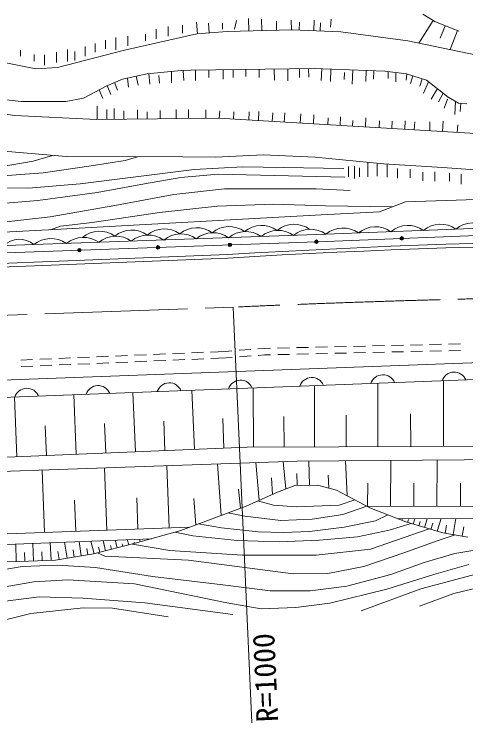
# Model space of a CAD drawing. Units: millimetres at full size, sheet at 1:1000; details may follow other scales. Extents: x 40000 to 680000, y 20000 to 380000.
# Drawn here: x 191542 to 229574, y 252352 to 311959 of the extents above; entities that cross this region are included whole.
import ezdxf
from ezdxf.enums import TextEntityAlignment as Align

# ---------------------------------------------------------------- set-up
doc = ezdxf.new("R2010")
doc.units = ezdxf.units.MM
doc.header["$LTSCALE"] = 1000
doc.linetypes.add('CHAIN', pattern=[18.5, 12, -1.5, 3.5, -1.5])
for name, color, linetype, lineweight in [('M-BGD', 7, 'Continuous', 13), ('M-BMK', 2, 'CHAIN', 13), ('M-STR-HTXT', 7, 'Continuous', 13)]:
    doc.layers.add(name, color=color, linetype=linetype, lineweight=lineweight)
doc.styles.add('ＭＳ ゴシック', font='')
doc.styles.get('ＭＳ ゴシック').set_extended_font_data('MS Gothic')

msp = doc.modelspace()

# ---------------------------------------------------------------- hatches: boundary and pattern name
at = {"layer": 'M-BGD'}
for points in [[(209557, 292561, -1), (209857, 292561, -0.41421), (209707, 292411, -0.41421)], [(216838, 292820, -1), (217138, 292820, -0.41421), (216988, 292670, -0.41421)], [(224027, 293099, -1), (224327, 293099, -0.41421), (224177, 292949, -0.41421)], [(196884, 292110, -0.41421), (197034, 292260, -0.41421), (197184, 292110, -0.41421), (197034, 291960, -0.41421)], [(203501, 292346, -1), (203801, 292346, -0.41421), (203651, 292196, -0.41421)]]:
    msp.add_hatch(color=256, dxfattribs=at).paths.add_polyline_path(points)

# ---------------------------------------------------------------- linework, layer by layer
for p, q in [((206894, 311274), (206972, 310301)), ((207901, 311216), (207968, 310380)), ((209076, 311207), (209076, 310697)), ((210253, 311430), (210100, 310685)), ((211265, 311599), (211293, 310550)), ((212368, 311552), (212393, 310579)), ((213618, 311360), (213638, 310611)), ((214861, 311465), (214882, 310644)), ((215578, 311292), (215550, 310621)), ((216809, 311455), (216773, 310572)), ((217328, 311242), (217300, 310550)), ((218222, 311541), (218185, 310875)), ((226809, 311432), (225626, 309524)), ((203503, 310692), (203503, 309889)), ((204516, 310909), (204516, 310123)), ((205727, 311027), (205727, 310350)), ((227839, 310991), (227425, 309948)), ((228882, 310577), (228249, 308982)), ((200115, 309997), (200115, 308947)), ((201116, 310110), (201116, 309290)), ((202610, 310265), (202610, 309717)), ((198373, 309486), (198373, 308767)), ((199219, 309775), (199219, 309035)), ((192079, 308928), (192079, 308433)), ((196042, 308998), (196042, 307984)), ((196663, 308825), (196663, 308062)), ((197507, 309248), (197507, 308436)), ((193238, 308560), (193238, 308019)), ((194093, 308552), (194093, 307663)), ((195117, 308754), (195117, 307907)), ((204791, 306190), (204780, 307139)), ((205817, 306389), (205778, 307225)), ((206816, 306389), (206805, 307261)), ((207932, 306633), (207924, 307275)), ((209150, 306499), (209140, 307290)), ((209978, 306633), (209969, 307300)), ((211050, 306718), (211043, 307313)), ((212177, 306638), (212168, 307327)), ((213459, 306409), (213447, 307343)), ((214586, 306364), (214573, 307357)), ((215579, 306623), (215570, 307370)), ((216347, 306663), (216338, 307379)), ((217401, 306374), (217435, 307363)), ((218173, 306294), (218210, 307335)), ((219330, 306469), (219345, 307042)), ((220005, 306065), (220047, 307271)), ((221141, 306284), (221175, 307231)), ((221799, 306504), (221824, 307209)), ((223037, 306543), (223033, 307143)), ((223680, 306259), (223676, 307064)), ((201173, 305831), (201096, 306577)), ((201991, 305985), (201822, 306740)), ((202964, 306060), (202879, 306958)), ((203767, 306155), (203727, 306813)), ((224548, 306403), (224615, 306949)), ((224902, 306139), (225112, 306782)), ((225696, 305900), (225900, 306525)), ((199682, 305212), (199377, 305953)), ((200250, 305566), (199988, 306204)), ((226005, 305307), (226424, 306277)), ((199014, 304854), (198694, 305601)), ((226648, 304799), (227177, 305694)), ((227267, 304579), (227652, 305326)), ((227746, 304050), (228020, 304813)), ((228634, 303512), (228703, 304624)), ((198532, 304232), (198544, 303093)), ((199961, 304012), (199971, 303108)), ((229097, 303771), (229153, 304455)), ((199347, 303948), (199356, 303102)), ((200770, 303825), (200777, 303117)), ((201931, 303924), (201940, 303129)), ((202736, 303749), (202743, 303137)), ((203838, 303844), (203846, 303149)), ((205181, 303940), (205190, 303163)), ((206212, 303930), (206220, 303174)), ((207680, 303907), (207688, 303189)), ((208850, 303831), (208812, 303197)), ((210050, 303750), (210013, 303126)), ((211335, 303745), (211294, 303050)), ((212154, 303777), (212108, 303002)), ((213313, 303662), (213270, 302933)), ((214336, 303662), (214290, 302873)), ((215682, 303572), (215636, 302794)), ((216788, 303489), (216743, 302728)), ((217970, 303236), (217958, 302656)), ((219023, 303333), (218998, 302595)), ((220051, 303002), (220024, 302534)), ((221160, 303228), (221115, 302470)), ((222318, 302984), (222283, 302401)), ((223373, 302970), (223336, 302339)), ((224479, 302975), (224438, 302274)), ((225273, 302913), (225232, 302227)), ((226543, 302908), (226556, 302148)), ((227651, 302962), (227600, 302087)), ((228894, 302656), (228856, 302012)), ((221335, 299499), (221335, 298265)), ((222104, 299425), (222104, 298346)), ((222958, 299354), (222958, 298240)), ((219691, 299151), (219691, 298290)), ((220205, 299188), (220205, 298148)), ((220608, 299033), (220608, 298290)), ((223820, 298990), (223820, 298154)), ((224898, 298916), (224898, 298197)), ((225948, 298680), (225948, 297931)), ((226964, 298692), (226964, 297906)), ((228185, 298593), (228185, 297900)), ((229172, 298494), (229172, 297651)), ((210475, 283684), (211472, 283761)), ((212071, 283808), (212593, 283849)), ((212593, 283849), (213117, 283861)), ((213717, 283874), (214717, 283897)), ((215317, 283911), (216316, 283934)), ((216916, 283947), (217916, 283970)), ((218516, 283984), (219516, 284007)), ((220115, 284020), (221115, 284043)), ((221715, 284057), (222715, 284080)), ((223315, 284094), (224314, 284116)), ((224914, 284130), (225914, 284153)), ((226514, 284167), (227514, 284190)), ((228113, 284203), (229113, 284226)), ((198487, 283137), (199486, 283179)), ((200086, 283204), (201085, 283247)), ((201684, 283272), (202684, 283314)), ((203283, 283340), (204282, 283382)), ((204882, 283407), (205881, 283450)), ((206480, 283475), (207479, 283517)), ((208079, 283543), (209355, 283597)), ((209355, 283597), (209877, 283637)), ((210506, 283135), (211503, 283212)), ((212101, 283259), (212620, 283299)), ((212620, 283299), (213136, 283311)), ((213735, 283324), (214735, 283347)), ((215335, 283361), (216335, 283384)), ((216935, 283398), (217934, 283420)), ((218534, 283434), (219534, 283457)), ((220134, 283471), (221133, 283494)), ((221733, 283507), (222733, 283530)), ((223333, 283544), (224333, 283567)), ((224932, 283580), (225932, 283603)), ((226532, 283617), (227532, 283640)), ((228132, 283654), (229131, 283676)), ((192093, 282866), (193092, 282908)), ((193692, 282933), (194691, 282976)), ((195290, 283001), (196289, 283043)), ((196889, 283069), (197888, 283111)), ((196917, 282520), (197916, 282562)), ((198515, 282587), (199515, 282630)), ((200114, 282655), (201113, 282697)), ((201713, 282723), (202712, 282765)), ((203311, 282790), (204310, 282833)), ((204910, 282858), (205909, 282900)), ((206508, 282926), (207507, 282968)), ((208107, 282993), (209388, 283048)), ((209388, 283048), (209908, 283088)), ((192121, 282316), (193120, 282359)), ((193720, 282384), (194719, 282426)), ((195318, 282452), (196317, 282494)), ((222177, 275577), (222158, 280911)), ((227700, 275597), (227680, 281120)), ((206720, 275354), (206515, 280320)), ((211692, 275540), (211674, 280515)), ((216843, 275558), (216825, 280710)), ((191769, 274734), (191561, 279755)), ((196771, 274942), (196564, 279944)), ((201755, 275148), (201548, 280132)), ((209206, 275457), (209103, 277943)), ((214267, 275549), (214258, 278125)), ((219510, 275568), (219500, 278235)), ((224938, 275587), (224928, 278349)), ((194270, 274838), (194166, 277339)), ((199263, 275045), (199160, 277537)), ((204238, 275251), (204135, 277734)), ((212168, 271071), (211898, 274248)), ((214414, 272020), (214190, 274329)), ((216404, 272337), (216351, 274378)), ((219588, 271442), (219440, 274401)), ((223239, 270563), (223247, 274430)), ((227144, 270555), (227152, 274460)), ((194104, 268367), (193913, 273616)), ((199347, 268558), (199156, 273800)), ((204582, 268749), (204392, 273984)), ((208977, 269802), (208652, 274134)), ((215383, 272311), (215357, 273331)), ((218049, 272091), (217980, 273177)), ((213282, 271567), (213214, 272958)), ((221305, 270567), (221309, 272501)), ((225191, 270559), (225195, 272512)), ((229115, 270551), (229119, 272522)), ((210587, 270401), (210423, 271999)), ((201964, 268653), (201869, 271271)), ((206834, 269004), (206680, 271233)), ((196725, 268462), (196630, 271084)), ((221245, 270567), (249614, 270507)), ((223855, 269519), (246348, 269561)), ((224198, 269386), (224250, 269520)), ((224667, 269215), (224735, 269441)), ((225146, 269071), (225282, 269522)), ((226103, 268782), (226327, 269524)), ((227168, 268461), (227489, 269526)), ((228501, 268181), (228720, 269528)), ((225625, 268927), (225736, 269297)), ((226636, 268622), (226796, 269154)), ((227828, 268290), (227937, 268964)), ((229277, 268055), (229403, 268831)), ((178895, 267813), (206317, 268812)), ((181718, 266981), (203113, 267841)), ((198277, 266573), (198007, 267636)), ((199246, 266819), (199028, 267677)), ((200216, 267066), (200050, 267718)), ((201185, 267312), (201071, 267759)), ((202151, 267570), (202086, 267800)), ((191708, 265920), (191696, 267382)), ((193177, 265970), (193116, 267439)), ((194644, 266031), (194584, 267498)), ((195993, 266202), (195778, 267546)), ((197195, 266394), (197003, 267596)), ((198762, 266696), (198653, 267125)), ((199731, 266943), (199648, 267269)), ((200700, 267189), (200643, 267413)), ((201669, 267436), (201640, 267552)), ((192442, 265940), (192412, 266675)), ((193910, 266000), (193880, 266734)), ((195321, 266094), (195214, 266766)), ((196594, 266298), (196498, 266899)), ((197737, 266480), (197650, 267022))]:
    msp.add_line(p, q, dxfattribs=at)
for points in [[(228978, 310539), (226952, 311343), (225959, 311959)], [(166060, 310290), (171927, 310351), (178955, 309222), (190979, 307832), (193374, 307353), (195177, 307472), (200829, 308923), (206937, 310298), (209484, 310502), (214947, 310646), (219060, 310479), (224687, 309718), (237128, 307146), (242448, 305711), (246954, 304816), (248300, 304637), (250597, 304791), (252962, 305334), (255435, 306246), (258420, 307050), (260015, 307266), (263748, 307075), (274587, 305924)], [(157500, 304163), (159014, 306124), (160495, 307368), (162003, 308139), (163915, 308392), (168394, 308185), (175011, 307490), (186278, 305307), (188323, 305024), (192120, 304605), (195895, 304610), (197388, 304907), (199280, 305912), (200657, 306479), (202732, 306944), (205600, 307217), (206441, 307256), (216800, 307385), (222764, 307176), (224589, 306952), (226253, 306410), (228100, 304979), (228964, 304470), (229649, 304414)], [(150395, 301212), (152812, 302771), (155855, 305259), (157312, 306073), (157505, 305920), (157498, 303720), (163178, 306213), (164244, 306639), (166660, 307057), (169732, 307020), (187080, 304090), (191603, 303425), (198466, 303093), (208757, 303200), (239837, 301364), (261128, 300838), (264699, 300563), (271211, 298871), (276801, 297864), (282597, 296996)], [(150417, 297024), (154472, 298651), (157337, 299652), (161084, 301094), (163031, 301772), (166302, 302607), (168813, 303001), (173543, 302834), (182220, 302298), (189141, 300740), (191021, 300412), (195929, 299983), (205742, 299964), (208524, 299924), (212505, 300141), (216899, 299924), (222637, 299374), (227606, 299065), (234643, 298550)], [(157514, 291244), (158746, 292558), (161117, 294494), (163324, 296144), (166245, 297475), (168537, 298293), (171292, 298933), (175198, 299233), (178098, 299350), (185919, 299214), (190336, 299131), (193154, 299589), (194776, 300083)], [(159898, 291361), (161232, 292686), (163612, 294649), (165529, 295745), (168681, 297147), (171032, 297944), (174561, 298530), (179940, 298409), (186706, 298226), (189805, 298303), (193982, 298627), (198031, 299189), (200890, 299640), (201917, 299971)], [(161969, 291440), (163835, 292944), (166930, 294792), (171331, 296433), (175691, 297539), (179504, 297714), (186826, 297405), (192736, 297324), (197091, 297677), (206711, 298903), (210802, 299130), (219314, 298977)], [(165889, 292361), (166360, 292881), (167364, 293650), (168933, 294414), (170905, 295208), (173176, 295901), (175943, 296256), (179786, 296217), (185663, 295955), (189774, 295976), (193538, 296288), (198541, 296950), (202530, 297678), (205577, 298216), (208708, 298513), (219380, 298255)], [(169197, 292527), (170162, 293185), (171893, 293847), (176551, 294388), (182347, 294180), (189090, 294284), (194563, 294900), (200009, 295857), (204992, 296781), (209247, 297269), (216977, 297280), (219838, 297120)], [(164968, 291549), (165008, 292317), (182496, 293195), (194953, 293846), (217403, 295073), (222318, 295345), (224493, 296165), (237288, 296588), (258744, 296152), (268295, 295943), (274213, 295865), (300541, 293662), (304893, 293177)], [(194603, 293827), (195434, 294114), (198106, 294429), (203767, 295271), (208630, 295800), (213368, 295990), (217744, 295848), (223405, 295755)], [(160240, 291378), (193209, 292575), (217796, 293449), (243879, 294471), (266108, 294239), (285005, 293779), (304893, 293177), (306076, 293682), (309739, 293482), (310329, 292585), (318450, 292372)], [(160264, 290778), (193231, 291975), (217818, 292850), (243888, 293870), (266098, 293639), (284988, 293179), (305007, 292574), (312560, 292213)], [(138383, 288567), (143347, 288970), (150352, 289460), (162535, 289983), (175491, 290388), (209506, 291742)], [(138402, 288267), (143370, 288671), (150369, 289160), (162546, 289683), (175502, 290088), (209521, 291442)], [(294782, 281746), (294781, 282988), (253551, 283333), (239970, 282985), (163106, 280162)], [(294782, 281746), (253566, 281933), (240014, 281586), (163171, 278682), (163065, 281086)], [(156577, 280733), (179463, 267484), (183972, 266477), (187086, 266071), (189382, 265902), (191999, 265922), (195020, 266046), (198214, 266557), (201728, 267451), (205572, 268534), (211065, 270579), (213728, 271765), (215186, 272306), (217078, 272354), (218686, 271918), (221493, 270437), (224531, 269257), (227628, 268322), (229735, 267981)], [(168598, 273774), (211153, 275538), (242063, 275649), (264849, 275807)], [(170304, 272786), (215366, 274370), (243493, 274584), (261136, 274493)], [(212045, 271016), (213392, 270663), (215326, 270522), (218906, 270673), (220222, 271107)], [(209567, 270022), (210958, 269734), (213993, 269378), (216622, 269475), (219214, 269864), (221245, 270567)], [(207060, 269088), (208995, 268759), (212091, 268413), (214187, 268362), (216397, 268456), (219329, 268815), (221969, 269335), (223012, 269847)], [(205098, 268401), (206573, 268092), (210317, 267701), (213842, 267588), (217264, 267709), (220441, 267984), (223111, 268559), (224959, 269127)], [(201496, 267392), (204642, 266853), (210772, 266464), (216963, 266465), (221539, 266959), (226495, 268664)], [(198563, 266646), (199181, 266376), (206221, 266041), (215042, 264875), (217967, 264926), (220996, 265514), (224344, 266637), (227155, 267669), (228681, 268151)], [(180989, 260284), (183821, 262079), (186228, 263547), (188055, 264509), (189874, 265121), (192211, 265489), (195185, 265618), (198386, 265421), (203195, 264658), (209123, 263956), (213090, 263448), (216479, 263448), (219567, 263855), (223247, 264828), (226079, 265833), (228658, 266598), (231656, 267113)], [(182988, 260279), (185549, 262054), (187689, 262979), (190250, 263696), (193211, 264224), (196049, 264380), (201666, 264036), (209458, 262438), (212330, 261950), (215249, 262042), (218121, 262404), (222921, 263600), (226882, 264821), (229831, 265670)], [(220764, 261762), (225795, 263630), (230520, 264878), (234495, 265488), (238700, 265504), (241618, 265162), (245523, 264476), (249870, 263315)], [(225683, 262167), (228557, 263239), (232636, 264206), (235509, 264518), (239892, 264399), (244552, 263938), (246725, 263343)], [(184325, 260316), (187643, 261563), (190801, 262578), (193640, 262940), (197313, 262825), (202546, 262446), (209957, 261456)], [(188426, 260432), (192932, 261553), (197363, 262034), (199823, 261984), (204510, 261275)]]:
    msp.add_lwpolyline(points, dxfattribs=at)
for centre in [(209707, 292561), (216988, 292820), (224177, 293099), (197034, 292110), (203651, 292346)]:
    msp.add_circle(centre, 150, dxfattribs=at)
for centre, radius, start, end in [((204183, 291662), 2236, 54.34636, 129.72895), ((206915, 291759), 2236, 54.34636, 129.72895), ((209647, 291856), 2236, 54.34636, 129.72895), ((212378, 291953), 2236, 54.34636, 129.72895), ((215110, 292051), 2236, 54.34636, 129.72895), ((216493, 291633), 2236, 54.34636, 129.72895), ((219234, 291735), 2238, 54.50521, 129.97859), ((221971, 291842), 2238, 54.50521, 129.97859), ((224708, 291949), 2238, 54.50521, 129.97859), ((227445, 292056), 2238, 54.50521, 129.97859), ((230183, 292163), 2238, 54.50521, 129.97859), ((198719, 291467), 2236, 54.34636, 129.72895), ((200102, 291050), 2236, 54.34636, 129.72895), ((201451, 291565), 2236, 54.34636, 129.72895), ((202834, 291147), 2236, 54.34636, 129.72895), ((205565, 291244), 2236, 54.34636, 129.72895), ((208297, 291341), 2236, 54.34636, 129.72895), ((211029, 291439), 2236, 54.34636, 129.72895), ((213761, 291536), 2236, 54.34636, 129.72895), ((191977, 291108), 1916, 49.97126, 134.18795), ((194638, 290855), 2236, 54.34636, 129.72895), ((197370, 290953), 2236, 54.34636, 129.72895), ((250701, -392596), 685577, 87.2968, 93.44487), ((250701, -392596), 685277, 87.29674, 93.44513), ((216596, 280336), 1064, 22.18067, 162.14875), ((222591, 280563), 1064, 22.18067, 162.14875), ((228587, 280790), 1064, 22.18067, 162.14875), ((204604, 279883), 1064, 22.18067, 162.14875), ((210600, 280110), 1064, 22.18067, 162.14875), ((192613, 279430), 1064, 22.18067, 162.14875), ((198608, 279657), 1064, 22.18067, 162.14875)]:
    msp.add_arc(centre, radius, start, end, dxfattribs=at)
at = {"layer": 'M-BMK'}
msp.add_line((175644, 286091), (209978, 287317), dxfattribs=at)
msp.add_arc((254692, -711682), 1000000, 88.38317, 92.56278, dxfattribs=at)
at = {"layer": 'M-STR-HTXT'}
msp.add_line((209978, 287317), (211543, 252352), dxfattribs=at)

# ---------------------------------------------------------------- texts
at = {"layer": 'M-STR-HTXT', "style": 'ＭＳ ゴシック'}
msp.add_text('R=1000', height=1833, rotation=92.563, dxfattribs=at).set_placement((211943, 252370), align=Align.TOP_LEFT)

doc.saveas('drawing.dxf')
